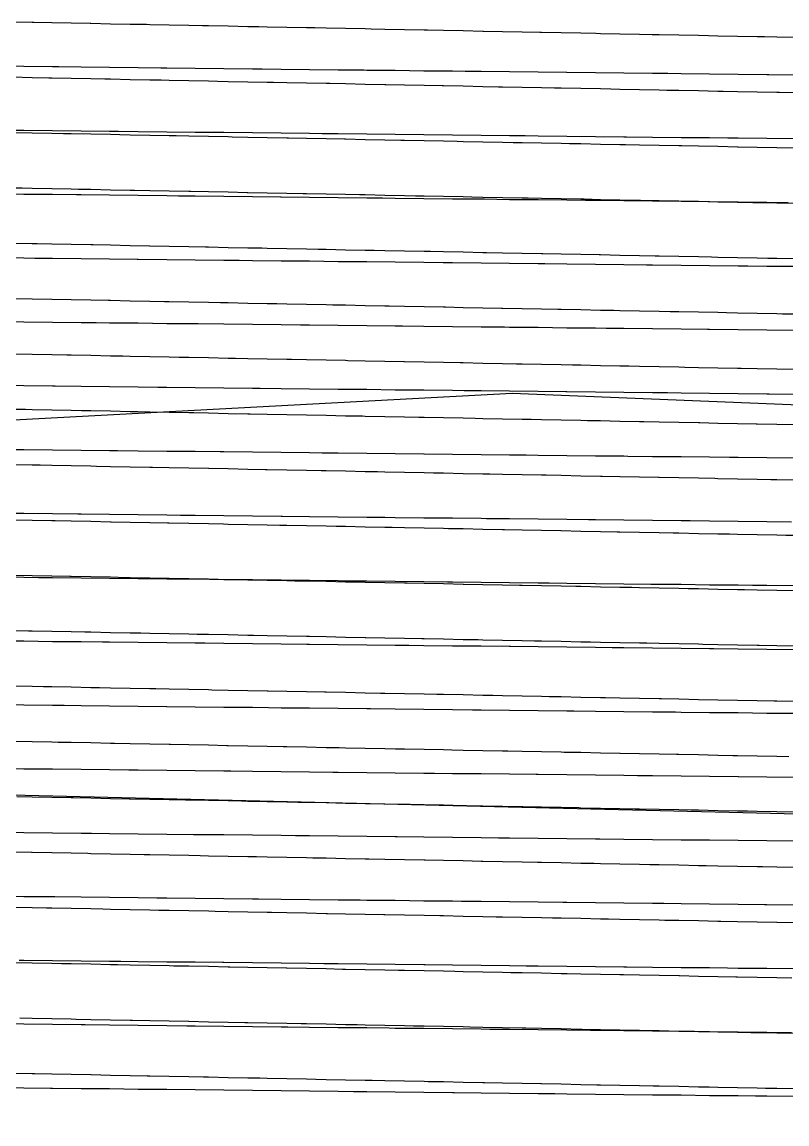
# Model space of a CAD drawing. Header units: metres. Extents: x 0 to 7092, y 40 to 458.
# Drawn here: x 3048.1 to 3132.7, y 40 to 161.9 of the extents above; entities that cross this region are included whole.
import ezdxf

# ---------------------------------------------------------------- set-up
doc = ezdxf.new("R2010")
doc.units = ezdxf.units.M

msp = doc.modelspace()

# ---------------------------------------------------------------- linework, layer by layer
at = {"color": 1}
msp.add_lwpolyline([(3036.81, 117.37), (3102.31, 120.88), (3102.31, 120.88), (3102.31, 120.88), (3102.31, 120.88), (3102.31, 120.88), (3102.31, 120.88), (3102.31, 120.88), (3172.14, 118.02), (3172.14, 118.02), (3172.14, 118.02), (3172.14, 118.02), (3172.14, 118.02), (3232.09, 116.34)], dxfattribs=at)
at = {"layer": 'Contour_Level_10'}
for points in [[(3133.76, 135.73), (3131.59, 135.77), (3130.6, 135.79), (3129.43, 135.81), (3127.26, 135.86), (3125.09, 135.9), (3124.38, 135.91), (3122.92, 135.94), (3120.75, 135.98), (3118.59, 136.03), (3118.16, 136.04), (3116.42, 136.07), (3114.25, 136.11), (3112.08, 136.16), (3111.94, 136.16), (3109.91, 136.2), (3107.75, 136.24), (3105.72, 136.28), (3105.58, 136.29), (3103.41, 136.33), (3101.24, 136.37), (3099.5, 136.41), (3099.07, 136.41), (3096.91, 136.46), (3094.74, 136.5), (3093.29, 136.53), (3092.57, 136.54), (3090.4, 136.59), (3088.23, 136.63), (3087.07, 136.65), (3086.06, 136.67), (3083.9, 136.71), (3081.73, 136.76), (3080.85, 136.77), (3079.56, 136.8), (3077.39, 136.84), (3075.22, 136.89), (3074.63, 136.9), (3073.06, 136.93), (3070.89, 136.97), (3068.72, 137.01), (3068.41, 137.02), (3066.55, 137.06), (3064.38, 137.1), (3062.22, 137.14), (3062.19, 137.14), (3060.05, 137.19), (3057.88, 137.23), (3055.98, 137.27), (3055.71, 137.27), (3053.54, 137.32), (3051.38, 137.36), (3049.76, 137.39), (3049.21, 137.4), (3047.04, 137.44)], [(3133.66, 99.54), (3130.5, 99.57), (3128.91, 99.59), (3127.34, 99.61), (3124.17, 99.64), (3121.01, 99.68), (3117.85, 99.71), (3117.68, 99.71), (3114.69, 99.75), (3111.53, 99.78), (3108.36, 99.82), (3106.43, 99.84), (3105.2, 99.85), (3102.04, 99.89), (3098.88, 99.92), (3095.72, 99.96), (3095.17, 99.96), (3092.56, 99.99), (3089.39, 100.02), (3086.23, 100.06), (3083.89, 100.08), (3083.07, 100.09), (3079.91, 100.13), (3076.75, 100.16), (3073.59, 100.2), (3072.59, 100.21), (3070.42, 100.23), (3067.26, 100.27), (3064.1, 100.3), (3061.27, 100.33), (3060.94, 100.33), (3057.78, 100.37), (3054.62, 100.4), (3051.45, 100.44), (3049.92, 100.45), (3048.29, 100.47), (3045.13, 100.51)]]:
    msp.add_lwpolyline(points, dxfattribs=at)
at = {"layer": 'Contour_Level_11'}
for points in [[(3133.76, 129.6), (3132.24, 129.63), (3131.59, 129.65), (3129.43, 129.69), (3127.26, 129.73), (3126.02, 129.76), (3125.09, 129.78), (3122.92, 129.82), (3120.75, 129.86), (3119.8, 129.88), (3118.59, 129.9), (3116.42, 129.95), (3114.25, 129.99), (3113.58, 130), (3112.08, 130.03), (3109.91, 130.08), (3107.75, 130.12), (3107.36, 130.13), (3105.58, 130.16), (3103.41, 130.2), (3101.24, 130.25), (3101.15, 130.25), (3099.07, 130.29), (3096.91, 130.33), (3094.93, 130.37), (3094.74, 130.38), (3092.57, 130.42), (3090.4, 130.46), (3088.71, 130.5), (3088.23, 130.5), (3086.06, 130.55), (3083.9, 130.59), (3082.49, 130.62), (3081.73, 130.63), (3079.56, 130.68), (3077.39, 130.72), (3076.27, 130.74), (3075.22, 130.76), (3073.06, 130.81), (3070.89, 130.85), (3070.05, 130.86), (3068.72, 130.89), (3066.55, 130.93), (3064.38, 130.98), (3063.84, 130.99), (3062.22, 131.02), (3060.05, 131.06), (3057.88, 131.11), (3057.62, 131.11), (3055.71, 131.15), (3053.54, 131.19), (3051.4, 131.23), (3051.38, 131.23), (3049.21, 131.28), (3047.04, 131.32)], [(3133.66, 92.47), (3130.5, 92.51), (3127.34, 92.54), (3124.62, 92.57), (3124.17, 92.58), (3121.01, 92.61), (3117.85, 92.65), (3114.69, 92.68), (3113.4, 92.7), (3111.53, 92.72), (3108.36, 92.75), (3105.2, 92.79), (3102.15, 92.82), (3102.04, 92.82), (3098.88, 92.86), (3095.72, 92.89), (3092.56, 92.92), (3090.89, 92.94), (3089.39, 92.96), (3086.23, 92.99), (3083.07, 93.03), (3079.91, 93.06), (3079.61, 93.07), (3076.75, 93.1), (3073.59, 93.13), (3070.42, 93.17), (3068.31, 93.19), (3067.26, 93.2), (3064.1, 93.23), (3060.94, 93.27), (3057.78, 93.3), (3056.98, 93.31), (3054.62, 93.34), (3051.45, 93.37), (3048.29, 93.41), (3045.63, 93.44)]]:
    msp.add_lwpolyline(points, dxfattribs=at)
at = {"layer": 'Contour_Level_12'}
for points in [[(3133.76, 123.48), (3131.59, 123.52), (3129.43, 123.57), (3127.66, 123.6), (3127.26, 123.61), (3125.09, 123.65), (3122.92, 123.69), (3121.44, 123.72), (3120.75, 123.74), (3118.59, 123.78), (3116.42, 123.82), (3115.22, 123.85), (3114.25, 123.87), (3112.08, 123.91), (3109.91, 123.95), (3109.01, 123.97), (3107.75, 123.99), (3105.58, 124.04), (3103.41, 124.08), (3102.79, 124.09), (3101.24, 124.12), (3099.07, 124.17), (3096.91, 124.21), (3096.57, 124.22), (3094.74, 124.25), (3092.57, 124.3), (3090.4, 124.34), (3090.35, 124.34), (3088.23, 124.38), (3086.06, 124.42), (3084.13, 124.46), (3083.9, 124.47), (3081.73, 124.51), (3079.56, 124.55), (3077.91, 124.59), (3077.39, 124.6), (3075.22, 124.64), (3073.06, 124.68), (3071.7, 124.71), (3070.89, 124.72), (3068.72, 124.77), (3066.55, 124.81), (3065.48, 124.83), (3064.38, 124.85), (3062.22, 124.9), (3060.05, 124.94), (3059.26, 124.95), (3057.88, 124.98), (3055.71, 125.03), (3053.54, 125.07), (3053.04, 125.08), (3051.38, 125.11), (3049.21, 125.15), (3047.04, 125.2)], [(3133.66, 85.41), (3131.58, 85.43), (3130.5, 85.44), (3127.34, 85.48), (3124.17, 85.51), (3121.01, 85.55), (3120.38, 85.56), (3117.85, 85.58), (3114.69, 85.62), (3111.53, 85.65), (3109.16, 85.68), (3108.36, 85.69), (3105.2, 85.72), (3102.04, 85.76), (3098.88, 85.79), (3097.92, 85.8), (3095.72, 85.83), (3092.56, 85.86), (3089.39, 85.9), (3086.66, 85.92), (3086.23, 85.93), (3083.07, 85.96), (3079.91, 86), (3076.75, 86.03), (3075.38, 86.05), (3073.59, 86.07), (3070.42, 86.1), (3067.26, 86.14), (3064.1, 86.17), (3064.08, 86.17), (3060.94, 86.21), (3057.78, 86.24), (3054.62, 86.27), (3052.75, 86.29), (3051.45, 86.31), (3048.29, 86.34), (3045.13, 86.38)]]:
    msp.add_lwpolyline(points, dxfattribs=at)
at = {"layer": 'Contour_Level_13'}
for points in [[(3133.76, 117.36), (3131.59, 117.4), (3129.43, 117.44), (3129.3, 117.44), (3127.26, 117.48), (3125.09, 117.53), (3123.08, 117.57), (3122.92, 117.57), (3120.75, 117.61), (3118.59, 117.66), (3116.87, 117.69), (3116.42, 117.7), (3114.25, 117.74), (3112.08, 117.79), (3110.65, 117.81), (3109.91, 117.83), (3107.75, 117.87), (3105.58, 117.91), (3104.43, 117.94), (3103.41, 117.96), (3101.24, 118), (3099.07, 118.04), (3098.21, 118.06), (3096.91, 118.09), (3094.74, 118.13), (3092.57, 118.17), (3091.99, 118.18), (3090.4, 118.21), (3088.23, 118.26), (3086.06, 118.3), (3085.77, 118.31), (3083.9, 118.34), (3081.73, 118.39), (3079.56, 118.43), (3079.56, 118.43), (3077.39, 118.47), (3075.22, 118.52), (3073.34, 118.55), (3073.06, 118.56), (3070.89, 118.6), (3068.72, 118.64), (3067.12, 118.68), (3066.55, 118.69), (3064.38, 118.73), (3062.22, 118.77), (3060.9, 118.8), (3060.05, 118.82), (3057.88, 118.86), (3055.71, 118.9), (3054.68, 118.92), (3053.54, 118.94), (3051.38, 118.99), (3049.21, 119.03), (3048.47, 119.05), (3047.04, 119.07)], [(3133.66, 78.35), (3130.5, 78.38), (3127.37, 78.41), (3127.34, 78.41), (3124.17, 78.45), (3121.01, 78.48), (3117.85, 78.52), (3116.17, 78.54), (3114.69, 78.55), (3111.53, 78.59), (3108.36, 78.62), (3105.2, 78.66), (3104.96, 78.66), (3102.04, 78.69), (3098.88, 78.73), (3095.72, 78.76), (3093.73, 78.78), (3092.56, 78.8), (3089.39, 78.83), (3086.23, 78.87), (3083.07, 78.9), (3082.47, 78.91), (3079.91, 78.93), (3076.75, 78.97), (3073.59, 79), (3071.2, 79.03), (3070.42, 79.04), (3067.26, 79.07), (3064.1, 79.11), (3060.94, 79.14), (3059.9, 79.15), (3057.78, 79.18), (3054.62, 79.21), (3051.45, 79.25), (3048.58, 79.28), (3048.29, 79.28), (3045.13, 79.31)]]:
    msp.add_lwpolyline(points, dxfattribs=at)
at = {"layer": 'Contour_Level_14'}
for points in [[(3133.76, 111.23), (3131.59, 111.28), (3130.94, 111.29), (3129.43, 111.32), (3127.26, 111.36), (3125.09, 111.4), (3124.73, 111.41), (3122.92, 111.45), (3120.75, 111.49), (3118.59, 111.53), (3118.51, 111.53), (3116.42, 111.58), (3114.25, 111.62), (3112.29, 111.66), (3112.08, 111.66), (3109.91, 111.7), (3107.75, 111.75), (3106.07, 111.78), (3105.58, 111.79), (3103.41, 111.83), (3101.24, 111.88), (3099.85, 111.9), (3099.07, 111.92), (3096.91, 111.96), (3094.74, 112.01), (3093.63, 112.03), (3092.57, 112.05), (3090.4, 112.09), (3088.23, 112.13), (3087.42, 112.15), (3086.06, 112.18), (3083.9, 112.22), (3081.73, 112.26), (3081.2, 112.27), (3079.56, 112.31), (3077.39, 112.35), (3075.22, 112.39), (3074.98, 112.4), (3073.06, 112.43), (3070.89, 112.48), (3068.76, 112.52), (3068.72, 112.52), (3066.55, 112.56), (3064.38, 112.61), (3062.54, 112.64), (3062.22, 112.65), (3060.05, 112.69), (3057.88, 112.73), (3056.33, 112.77), (3055.71, 112.78), (3053.54, 112.82), (3051.38, 112.86), (3050.11, 112.89), (3049.21, 112.91), (3047.04, 112.95)], [(3133.66, 71.28), (3130.5, 71.32), (3127.34, 71.35), (3124.17, 71.39), (3123.21, 71.4), (3121.01, 71.42), (3117.85, 71.46), (3114.69, 71.49), (3112.02, 71.52), (3111.53, 71.52), (3108.36, 71.56), (3105.2, 71.59), (3102.04, 71.63), (3100.81, 71.64), (3098.88, 71.66), (3095.72, 71.7), (3092.56, 71.73), (3089.59, 71.77), (3089.39, 71.77), (3086.23, 71.8), (3083.07, 71.84), (3079.91, 71.87), (3078.34, 71.89), (3076.75, 71.91), (3073.59, 71.94), (3070.42, 71.98), (3067.26, 72.01), (3067.08, 72.01), (3064.1, 72.04), (3060.94, 72.08), (3057.78, 72.11), (3055.79, 72.14), (3054.62, 72.15), (3051.45, 72.18), (3048.29, 72.22), (3045.13, 72.25)]]:
    msp.add_lwpolyline(points, dxfattribs=at)
at = {"layer": 'Contour_Level_15'}
for points in [[(3133.76, 105.11), (3132.59, 105.13), (3131.59, 105.15), (3129.43, 105.19), (3127.26, 105.24), (3126.37, 105.26), (3125.09, 105.28), (3122.92, 105.32), (3120.75, 105.37), (3120.15, 105.38), (3118.59, 105.41), (3116.42, 105.45), (3114.25, 105.5), (3113.93, 105.5), (3112.08, 105.54), (3109.91, 105.58), (3107.75, 105.62), (3107.71, 105.62), (3105.58, 105.67), (3103.41, 105.71), (3101.49, 105.75), (3101.24, 105.75), (3099.07, 105.8), (3096.91, 105.84), (3095.28, 105.87), (3094.74, 105.88), (3092.57, 105.92), (3090.4, 105.97), (3089.06, 105.99), (3088.23, 106.01), (3086.06, 106.05), (3083.9, 106.1), (3082.84, 106.12), (3081.73, 106.14), (3079.56, 106.18), (3077.39, 106.22), (3076.62, 106.24), (3075.22, 106.27), (3073.06, 106.31), (3070.89, 106.35), (3070.4, 106.36), (3068.72, 106.4), (3066.55, 106.44), (3064.38, 106.48), (3064.19, 106.49), (3062.22, 106.53), (3060.05, 106.57), (3057.97, 106.61), (3057.88, 106.61), (3055.71, 106.65), (3053.54, 106.7), (3051.75, 106.73), (3051.38, 106.74), (3049.21, 106.78), (3047.04, 106.83)], [(3133.66, 64.22), (3130.5, 64.25), (3130.24, 64.26), (3127.34, 64.29), (3124.17, 64.32), (3121.01, 64.36), (3119.09, 64.38), (3117.85, 64.39), (3114.69, 64.43), (3111.53, 64.46), (3108.36, 64.5), (3107.91, 64.5), (3105.2, 64.53), (3102.04, 64.57), (3098.88, 64.6), (3096.72, 64.62), (3095.72, 64.64), (3092.56, 64.67), (3089.39, 64.71), (3086.23, 64.74), (3085.51, 64.75), (3083.07, 64.77), (3079.91, 64.81), (3076.75, 64.84), (3074.27, 64.87), (3073.59, 64.88), (3070.42, 64.91), (3067.26, 64.95), (3064.1, 64.98), (3063.02, 64.99), (3060.94, 65.02), (3057.78, 65.05), (3054.62, 65.09), (3051.74, 65.12), (3051.45, 65.12), (3048.29, 65.15), (3045.13, 65.19)]]:
    msp.add_lwpolyline(points, dxfattribs=at)
at = {"layer": 'Contour_Level_16'}
for points in [[(3133.76, 98.99), (3131.59, 99.03), (3129.43, 99.07), (3128.01, 99.1), (3127.26, 99.11), (3125.09, 99.16), (3122.92, 99.2), (3121.79, 99.22), (3120.75, 99.24), (3118.59, 99.29), (3116.42, 99.33), (3115.57, 99.35), (3114.25, 99.37), (3112.08, 99.41), (3109.91, 99.46), (3109.35, 99.47), (3107.75, 99.5), (3105.58, 99.54), (3103.41, 99.59), (3103.14, 99.59), (3101.24, 99.63), (3099.07, 99.67), (3096.92, 99.71), (3096.91, 99.71), (3094.74, 99.76), (3092.57, 99.8), (3090.7, 99.84), (3090.4, 99.84), (3088.23, 99.89), (3086.06, 99.93), (3084.48, 99.96), (3083.9, 99.97), (3081.73, 100.02), (3079.56, 100.06), (3078.26, 100.08), (3077.39, 100.1), (3075.22, 100.14), (3073.06, 100.19), (3072.05, 100.21), (3070.89, 100.23), (3068.72, 100.27), (3066.55, 100.32), (3065.83, 100.33), (3064.38, 100.36), (3062.22, 100.4), (3060.05, 100.44), (3059.61, 100.45), (3057.88, 100.49), (3055.71, 100.53), (3053.54, 100.57), (3053.39, 100.58), (3051.38, 100.62), (3049.21, 100.66), (3047.17, 100.7)], [(3133.66, 57.15), (3130.5, 57.19), (3127.34, 57.22), (3126.16, 57.24), (3124.17, 57.26), (3121.01, 57.29), (3117.85, 57.33), (3115.02, 57.36), (3114.69, 57.36), (3111.53, 57.4), (3108.36, 57.43), (3105.2, 57.47), (3103.86, 57.48), (3102.04, 57.5), (3098.88, 57.54), (3095.72, 57.57), (3092.68, 57.61), (3092.56, 57.61), (3089.39, 57.64), (3086.23, 57.68), (3083.07, 57.71), (3081.48, 57.73), (3079.91, 57.75), (3076.75, 57.78), (3073.59, 57.82), (3070.42, 57.85), (3070.26, 57.85), (3067.26, 57.89), (3064.1, 57.92), (3060.94, 57.95), (3059.02, 57.98), (3057.78, 57.99), (3054.62, 58.02), (3051.45, 58.06), (3048.29, 58.09), (3047.76, 58.1)]]:
    msp.add_lwpolyline(points, dxfattribs=at)
at = {"layer": 'Contour_Level_17'}
for points in [[(3133.76, 92.86), (3131.59, 92.9), (3129.65, 92.94), (3129.43, 92.95), (3127.26, 92.99), (3125.09, 93.03), (3123.43, 93.07), (3122.92, 93.08), (3120.75, 93.12), (3118.59, 93.16), (3117.22, 93.19), (3116.42, 93.2), (3114.25, 93.25), (3112.08, 93.29), (3111, 93.31), (3109.91, 93.33), (3107.75, 93.38), (3105.58, 93.42), (3104.78, 93.44), (3103.41, 93.46), (3101.24, 93.51), (3099.07, 93.55), (3098.56, 93.56), (3096.91, 93.59), (3094.74, 93.63), (3092.57, 93.68), (3092.34, 93.68), (3090.4, 93.72), (3088.23, 93.76), (3086.12, 93.8), (3086.06, 93.81), (3083.9, 93.85), (3081.73, 93.89), (3079.91, 93.93), (3079.56, 93.93), (3077.39, 93.98), (3075.22, 94.02), (3073.69, 94.05), (3073.06, 94.06), (3070.89, 94.11), (3068.72, 94.15), (3067.47, 94.17), (3066.55, 94.19), (3064.38, 94.24), (3062.22, 94.28), (3061.25, 94.3), (3060.05, 94.32), (3057.88, 94.36), (3055.71, 94.41), (3055.03, 94.42), (3053.54, 94.45), (3051.38, 94.49), (3049.21, 94.54), (3048.81, 94.54), (3047.04, 94.58)], [(3133.23, 50.1), (3130.5, 50.13), (3127.34, 50.16), (3124.17, 50.2), (3122.12, 50.22), (3121.01, 50.23), (3117.85, 50.27), (3114.69, 50.3), (3111.53, 50.34), (3111, 50.34), (3108.36, 50.37), (3105.2, 50.41), (3102.04, 50.44), (3099.86, 50.47), (3098.88, 50.48), (3095.72, 50.51), (3092.56, 50.55), (3089.39, 50.58), (3088.7, 50.59), (3086.23, 50.62), (3083.07, 50.65), (3079.91, 50.69), (3077.52, 50.71), (3076.75, 50.72), (3073.59, 50.75), (3070.42, 50.79), (3067.26, 50.82), (3066.31, 50.83), (3064.1, 50.86), (3060.94, 50.89), (3057.78, 50.93), (3055.09, 50.96), (3054.62, 50.96), (3051.45, 51), (3048.29, 51.03), (3045.13, 51.07)]]:
    msp.add_lwpolyline(points, dxfattribs=at)
at = {"layer": 'Contour_Level_18'}
for points in [[(3133.76, 86.74), (3131.59, 86.78), (3131.29, 86.79), (3129.43, 86.82), (3127.26, 86.87), (3125.09, 86.91), (3125.08, 86.91), (3122.92, 86.95), (3120.75, 87), (3118.86, 87.03), (3118.59, 87.04), (3116.42, 87.08), (3114.25, 87.12), (3112.64, 87.16), (3112.08, 87.17), (3109.91, 87.21), (3107.75, 87.25), (3106.42, 87.28), (3105.58, 87.3), (3103.41, 87.34), (3101.24, 87.38), (3100.2, 87.4), (3099.07, 87.42), (3096.91, 87.47), (3094.74, 87.51), (3093.98, 87.53), (3092.57, 87.55), (3090.4, 87.6), (3088.23, 87.64), (3087.77, 87.65), (3086.06, 87.68), (3083.9, 87.73), (3081.73, 87.77), (3081.55, 87.77), (3079.56, 87.81), (3077.39, 87.85), (3075.33, 87.89), (3075.22, 87.9), (3073.06, 87.94), (3070.89, 87.98), (3069.11, 88.02), (3068.72, 88.03), (3066.55, 88.07), (3064.38, 88.11), (3062.89, 88.14), (3062.22, 88.15), (3060.05, 88.2), (3057.88, 88.24), (3056.67, 88.26), (3055.71, 88.28), (3053.54, 88.33), (3051.38, 88.37), (3050.46, 88.39), (3049.21, 88.41), (3047.04, 88.46)], [(3133.66, 43.03), (3130.5, 43.06), (3129.23, 43.08), (3127.34, 43.1), (3124.17, 43.13), (3121.01, 43.17), (3118.14, 43.2), (3117.85, 43.2), (3114.69, 43.24), (3111.53, 43.27), (3108.36, 43.31), (3107.04, 43.32), (3105.2, 43.34), (3102.04, 43.38), (3098.88, 43.41), (3095.92, 43.45), (3095.72, 43.45), (3092.56, 43.48), (3089.39, 43.52), (3086.23, 43.55), (3084.77, 43.57), (3083.07, 43.59), (3079.91, 43.62), (3076.75, 43.66), (3073.61, 43.69), (3073.59, 43.69), (3070.42, 43.73), (3067.26, 43.76), (3064.1, 43.8), (3062.43, 43.82), (3060.94, 43.83), (3057.78, 43.87), (3054.62, 43.9), (3051.45, 43.94), (3051.23, 43.94), (3048.29, 43.97), (3045.13, 44.01)]]:
    msp.add_lwpolyline(points, dxfattribs=at)
at = {"layer": 'Contour_Level_19'}
msp.add_lwpolyline([(3132.94, 80.63), (3131.59, 80.66), (3129.43, 80.7), (3127.26, 80.74), (3126.72, 80.75), (3125.09, 80.79), (3122.92, 80.83), (3120.75, 80.87), (3120.5, 80.88), (3118.59, 80.91), (3116.42, 80.96), (3114.28, 81), (3114.25, 81), (3112.08, 81.04), (3109.91, 81.09), (3108.06, 81.12), (3107.75, 81.13), (3105.58, 81.17), (3103.41, 81.22), (3101.84, 81.25), (3101.24, 81.26), (3099.07, 81.3), (3096.91, 81.34), (3095.63, 81.37), (3094.74, 81.39), (3092.57, 81.43), (3090.4, 81.47), (3089.41, 81.49), (3088.23, 81.52), (3086.06, 81.56), (3083.9, 81.6), (3083.19, 81.62), (3081.73, 81.64), (3079.56, 81.69), (3077.39, 81.73), (3076.97, 81.74), (3075.22, 81.77), (3073.06, 81.82), (3070.89, 81.86), (3070.75, 81.86), (3068.72, 81.9), (3066.55, 81.95), (3064.53, 81.98), (3064.38, 81.99), (3062.22, 82.03), (3060.05, 82.07), (3058.32, 82.11), (3057.88, 82.12), (3055.71, 82.16), (3053.54, 82.2), (3052.1, 82.23), (3051.38, 82.25), (3049.21, 82.29), (3047.04, 82.33)], dxfattribs=at)
at = {"layer": 'Contour_Level_2'}
msp.add_lwpolyline([(3133.66, 156.07), (3130.71, 156.11), (3130.5, 156.11), (3127.34, 156.14), (3124.17, 156.18), (3121.01, 156.21), (3119.53, 156.23), (3117.85, 156.25), (3114.69, 156.28), (3111.53, 156.32), (3108.36, 156.35), (3108.34, 156.35), (3105.2, 156.39), (3102.04, 156.42), (3098.88, 156.46), (3097.13, 156.47), (3095.72, 156.49), (3092.56, 156.52), (3089.39, 156.56), (3086.23, 156.59), (3085.92, 156.6), (3083.07, 156.63), (3079.91, 156.66), (3076.75, 156.7), (3074.68, 156.72), (3073.59, 156.73), (3070.42, 156.77), (3067.26, 156.8), (3064.1, 156.84), (3063.44, 156.84), (3060.94, 156.87), (3057.78, 156.91), (3054.62, 156.94), (3052.17, 156.97), (3051.45, 156.97), (3048.29, 157.01), (3045.13, 157.04)], dxfattribs=at)
at = {"layer": 'Contour_Level_20'}
msp.add_lwpolyline([(3133.76, 74.49), (3131.59, 74.53), (3129.43, 74.58), (3128.36, 74.6), (3127.26, 74.62), (3125.09, 74.66), (3122.92, 74.71), (3122.14, 74.72), (3120.75, 74.75), (3118.59, 74.79), (3116.42, 74.83), (3115.92, 74.84), (3114.25, 74.88), (3112.08, 74.92), (3109.91, 74.96), (3109.7, 74.97), (3107.75, 75.01), (3105.58, 75.05), (3103.49, 75.09), (3103.41, 75.09), (3101.24, 75.13), (3099.07, 75.18), (3097.27, 75.21), (3096.91, 75.22), (3094.74, 75.26), (3092.57, 75.31), (3091.05, 75.34), (3090.4, 75.35), (3088.23, 75.39), (3086.06, 75.44), (3084.83, 75.46), (3083.9, 75.48), (3081.73, 75.52), (3079.56, 75.56), (3078.61, 75.58), (3077.39, 75.61), (3075.22, 75.65), (3073.06, 75.69), (3072.39, 75.71), (3070.89, 75.74), (3068.72, 75.78), (3066.55, 75.82), (3066.18, 75.83), (3064.38, 75.86), (3062.22, 75.91), (3060.05, 75.95), (3059.96, 75.95), (3057.88, 75.99), (3055.71, 76.04), (3053.74, 76.08), (3053.54, 76.08), (3051.38, 76.12), (3049.21, 76.16), (3047.52, 76.2)], dxfattribs=at)
at = {"layer": 'Contour_Level_21'}
for points in [[(2418.3, 91.48), (4565.81, 40)], [(3133.76, 68.37), (3131.59, 68.41), (3130, 68.44), (3129.43, 68.45), (3127.26, 68.5), (3125.09, 68.54), (3123.78, 68.56), (3122.92, 68.58), (3120.75, 68.62), (3118.59, 68.67), (3117.56, 68.69), (3116.42, 68.71), (3114.25, 68.75), (3112.08, 68.8), (3111.35, 68.81), (3109.91, 68.84), (3107.75, 68.88), (3105.58, 68.93), (3105.13, 68.93), (3103.41, 68.97), (3101.24, 69.01), (3099.07, 69.05), (3098.91, 69.06), (3096.91, 69.1), (3094.74, 69.14), (3092.69, 69.18), (3092.57, 69.18), (3090.4, 69.23), (3088.23, 69.27), (3086.47, 69.3), (3086.06, 69.31), (3083.9, 69.35), (3081.73, 69.4), (3080.25, 69.43), (3079.56, 69.44), (3077.39, 69.48), (3075.22, 69.53), (3074.04, 69.55), (3073.06, 69.57), (3070.89, 69.61), (3068.72, 69.65), (3067.82, 69.67), (3066.55, 69.7), (3064.38, 69.74), (3062.22, 69.78), (3061.6, 69.8), (3060.05, 69.83), (3057.88, 69.87), (3055.71, 69.91), (3055.38, 69.92), (3053.54, 69.96), (3051.38, 70), (3049.21, 70.04), (3049.16, 70.04), (3047.04, 70.08)]]:
    msp.add_lwpolyline(points, dxfattribs=at)
at = {"layer": 'Contour_Level_22'}
msp.add_lwpolyline([(3133.76, 62.24), (3131.64, 62.29), (3131.59, 62.29), (3129.43, 62.33), (3127.26, 62.37), (3125.42, 62.41), (3125.09, 62.42), (3122.92, 62.46), (3120.75, 62.5), (3119.21, 62.53), (3118.59, 62.54), (3116.42, 62.59), (3114.25, 62.63), (3112.99, 62.65), (3112.08, 62.67), (3109.91, 62.72), (3107.75, 62.76), (3106.77, 62.78), (3105.58, 62.8), (3103.41, 62.84), (3101.24, 62.89), (3100.55, 62.9), (3099.07, 62.93), (3096.91, 62.97), (3094.74, 63.02), (3094.33, 63.02), (3092.57, 63.06), (3090.4, 63.1), (3088.23, 63.14), (3088.11, 63.15), (3086.06, 63.19), (3083.9, 63.23), (3081.9, 63.27), (3081.73, 63.27), (3079.56, 63.32), (3077.39, 63.36), (3075.68, 63.39), (3075.22, 63.4), (3073.06, 63.45), (3070.89, 63.49), (3069.46, 63.52), (3068.72, 63.53), (3066.55, 63.57), (3064.38, 63.62), (3063.24, 63.64), (3062.22, 63.66), (3060.05, 63.7), (3057.88, 63.75), (3057.02, 63.76), (3055.71, 63.79), (3053.54, 63.83), (3051.38, 63.87), (3050.81, 63.89), (3049.21, 63.92), (3047.04, 63.96)], dxfattribs=at)
at = {"layer": 'Contour_Level_23'}
msp.add_lwpolyline([(3133.28, 56.13), (3131.59, 56.16), (3129.43, 56.21), (3127.26, 56.25), (3127.07, 56.25), (3125.09, 56.29), (3122.92, 56.33), (3120.85, 56.38), (3120.75, 56.38), (3118.59, 56.42), (3116.42, 56.46), (3114.63, 56.5), (3114.25, 56.51), (3112.08, 56.55), (3109.91, 56.59), (3108.41, 56.62), (3107.75, 56.63), (3105.58, 56.68), (3103.41, 56.72), (3102.19, 56.74), (3101.24, 56.76), (3099.07, 56.81), (3096.91, 56.85), (3095.97, 56.87), (3094.74, 56.89), (3092.57, 56.94), (3090.4, 56.98), (3089.76, 56.99), (3088.23, 57.02), (3086.06, 57.06), (3083.9, 57.11), (3083.54, 57.11), (3081.73, 57.15), (3079.56, 57.19), (3077.39, 57.24), (3077.32, 57.24), (3075.22, 57.28), (3073.06, 57.32), (3071.1, 57.36), (3070.89, 57.36), (3068.72, 57.41), (3066.55, 57.45), (3064.88, 57.48), (3064.38, 57.49), (3062.22, 57.54), (3060.05, 57.58), (3058.67, 57.61), (3057.88, 57.62), (3055.71, 57.67), (3053.54, 57.71), (3052.45, 57.73), (3051.38, 57.75), (3049.21, 57.79), (3047.04, 57.84)], dxfattribs=at)
at = {"layer": 'Contour_Level_24'}
msp.add_lwpolyline([(3133.76, 50), (3131.59, 50.04), (3129.43, 50.08), (3128.71, 50.1), (3127.26, 50.12), (3125.09, 50.17), (3122.92, 50.21), (3122.49, 50.22), (3120.75, 50.25), (3118.59, 50.3), (3116.42, 50.34), (3116.27, 50.34), (3114.25, 50.38), (3112.08, 50.43), (3110.05, 50.47), (3109.91, 50.47), (3107.75, 50.51), (3105.58, 50.55), (3103.84, 50.59), (3103.41, 50.6), (3101.24, 50.64), (3099.07, 50.68), (3097.62, 50.71), (3096.91, 50.73), (3094.74, 50.77), (3092.57, 50.81), (3091.4, 50.83), (3090.4, 50.85), (3088.23, 50.9), (3086.06, 50.94), (3085.18, 50.96), (3083.9, 50.98), (3081.73, 51.03), (3079.56, 51.07), (3078.96, 51.08), (3077.39, 51.11), (3075.22, 51.16), (3073.06, 51.2), (3072.74, 51.2), (3070.89, 51.24), (3068.72, 51.28), (3066.55, 51.33), (3066.53, 51.33), (3064.38, 51.37), (3062.22, 51.41), (3060.31, 51.45), (3060.05, 51.46), (3057.88, 51.5), (3055.71, 51.54), (3054.09, 51.57), (3053.54, 51.58), (3051.38, 51.63), (3049.21, 51.67), (3047.87, 51.7)], dxfattribs=at)
at = {"layer": 'Contour_Level_25'}
msp.add_lwpolyline([(3133.76, 43.87), (3131.59, 43.92), (3130.35, 43.94), (3129.43, 43.96), (3127.26, 44), (3125.09, 44.04), (3124.13, 44.06), (3122.92, 44.09), (3120.75, 44.13), (3118.59, 44.17), (3117.91, 44.19), (3116.42, 44.22), (3114.25, 44.26), (3112.08, 44.3), (3111.7, 44.31), (3109.91, 44.34), (3107.75, 44.39), (3105.58, 44.43), (3105.48, 44.43), (3103.41, 44.47), (3101.24, 44.52), (3099.26, 44.56), (3099.07, 44.56), (3096.91, 44.6), (3094.74, 44.65), (3093.04, 44.68), (3092.57, 44.69), (3090.4, 44.73), (3088.23, 44.77), (3086.82, 44.8), (3086.06, 44.82), (3083.9, 44.86), (3081.73, 44.9), (3080.6, 44.92), (3079.56, 44.95), (3077.39, 44.99), (3075.22, 45.03), (3074.39, 45.05), (3073.06, 45.07), (3070.89, 45.12), (3068.72, 45.16), (3068.17, 45.17), (3066.55, 45.2), (3064.38, 45.25), (3062.22, 45.29), (3061.95, 45.29), (3060.05, 45.33), (3057.88, 45.37), (3055.73, 45.42), (3055.71, 45.42), (3053.54, 45.46), (3051.38, 45.5), (3049.51, 45.54), (3049.21, 45.55), (3047.04, 45.59)], dxfattribs=at)
at = {"layer": 'Contour_Level_3'}
msp.add_lwpolyline([(3133.66, 149), (3130.5, 149.04), (3127.34, 149.07), (3126.18, 149.09), (3124.17, 149.11), (3121.01, 149.14), (3117.85, 149.18), (3114.98, 149.21), (3114.69, 149.21), (3111.53, 149.25), (3108.36, 149.28), (3105.2, 149.32), (3103.76, 149.33), (3102.04, 149.35), (3098.88, 149.39), (3095.72, 149.42), (3092.56, 149.46), (3092.54, 149.46), (3089.39, 149.49), (3086.23, 149.53), (3083.07, 149.56), (3081.29, 149.58), (3079.91, 149.59), (3076.75, 149.63), (3073.59, 149.66), (3070.42, 149.7), (3070.04, 149.7), (3067.26, 149.73), (3064.1, 149.77), (3060.94, 149.8), (3058.76, 149.83), (3057.78, 149.84), (3054.62, 149.87), (3051.45, 149.91), (3048.29, 149.94), (3047.46, 149.95)], dxfattribs=at)
at = {"layer": 'Contour_Level_4'}
msp.add_lwpolyline([(3132.87, 141.95), (3130.5, 141.97), (3127.34, 142.01), (3124.17, 142.04), (3121.66, 142.07), (3121.01, 142.08), (3117.85, 142.11), (3114.69, 142.15), (3111.53, 142.18), (3110.44, 142.19), (3108.36, 142.21), (3105.2, 142.25), (3102.04, 142.28), (3099.21, 142.32), (3098.88, 142.32), (3095.72, 142.35), (3092.56, 142.39), (3089.39, 142.42), (3087.96, 142.44), (3086.23, 142.46), (3083.07, 142.49), (3079.91, 142.53), (3076.75, 142.56), (3076.7, 142.56), (3073.59, 142.6), (3070.42, 142.63), (3067.26, 142.66), (3065.42, 142.68), (3064.1, 142.7), (3060.94, 142.73), (3057.78, 142.77), (3054.62, 142.8), (3054.11, 142.81), (3051.45, 142.84), (3048.29, 142.87), (3045.13, 142.91)], dxfattribs=at)
at = {"layer": 'Contour_Level_5'}
msp.add_lwpolyline([(3133.66, 134.87), (3130.5, 134.9), (3128.4, 134.93), (3127.34, 134.94), (3124.17, 134.97), (3121.01, 135.01), (3117.85, 135.04), (3117.17, 135.05), (3114.69, 135.08), (3111.53, 135.11), (3108.36, 135.15), (3105.94, 135.17), (3105.2, 135.18), (3102.04, 135.22), (3098.88, 135.25), (3095.72, 135.29), (3094.69, 135.3), (3092.56, 135.32), (3089.39, 135.36), (3086.23, 135.39), (3083.42, 135.42), (3083.07, 135.42), (3079.91, 135.46), (3076.75, 135.49), (3073.59, 135.53), (3072.13, 135.54), (3070.42, 135.56), (3067.26, 135.6), (3064.1, 135.63), (3060.94, 135.67), (3060.83, 135.67), (3057.78, 135.7), (3054.62, 135.73), (3051.45, 135.77), (3049.5, 135.79), (3048.29, 135.8), (3045.13, 135.84)], dxfattribs=at)
at = {"layer": 'Contour_Level_6'}
for points in [[(3133.76, 160.22), (3131.59, 160.26), (3130.25, 160.29), (3129.43, 160.31), (3127.26, 160.35), (3125.09, 160.39), (3124.03, 160.41), (3122.92, 160.44), (3120.75, 160.48), (3118.59, 160.52), (3117.81, 160.54), (3116.42, 160.57), (3114.25, 160.61), (3112.08, 160.65), (3111.59, 160.66), (3109.91, 160.69), (3107.75, 160.74), (3105.58, 160.78), (3105.37, 160.78), (3103.41, 160.82), (3101.24, 160.87), (3099.15, 160.91), (3099.07, 160.91), (3096.91, 160.95), (3094.74, 160.99), (3092.94, 161.03), (3092.57, 161.04), (3090.4, 161.08), (3088.23, 161.12), (3086.72, 161.15), (3086.06, 161.17), (3083.9, 161.21), (3081.73, 161.25), (3080.5, 161.28), (3079.56, 161.29), (3077.39, 161.34), (3075.22, 161.38), (3074.28, 161.4), (3073.06, 161.42), (3070.89, 161.47), (3068.72, 161.51), (3068.06, 161.52), (3066.55, 161.55), (3064.38, 161.6), (3062.22, 161.64), (3061.85, 161.65), (3060.05, 161.68), (3057.88, 161.72), (3055.71, 161.77), (3055.63, 161.77), (3053.54, 161.81), (3051.38, 161.85), (3049.41, 161.89), (3049.21, 161.9), (3047.04, 161.94)], [(3133.66, 127.8), (3130.5, 127.84), (3127.34, 127.87), (3124.17, 127.91), (3123.94, 127.91), (3121.01, 127.94), (3117.85, 127.98), (3114.69, 128.01), (3112.71, 128.03), (3111.53, 128.05), (3108.36, 128.08), (3105.2, 128.12), (3102.04, 128.15), (3101.46, 128.16), (3098.88, 128.18), (3095.72, 128.22), (3092.56, 128.25), (3090.19, 128.28), (3089.39, 128.29), (3086.23, 128.32), (3083.07, 128.36), (3079.91, 128.39), (3078.91, 128.4), (3076.75, 128.43), (3073.59, 128.46), (3070.42, 128.49), (3067.6, 128.53), (3067.26, 128.53), (3064.1, 128.56), (3060.94, 128.6), (3057.78, 128.63), (3056.28, 128.65), (3054.62, 128.67), (3051.45, 128.7), (3048.29, 128.74), (3045.13, 128.77)]]:
    msp.add_lwpolyline(points, dxfattribs=at)
at = {"layer": 'Contour_Level_7'}
for points in [[(3133.76, 154.1), (3131.89, 154.14), (3131.59, 154.14), (3129.43, 154.18), (3127.26, 154.23), (3125.67, 154.26), (3125.09, 154.27), (3122.92, 154.31), (3120.75, 154.36), (3119.45, 154.38), (3118.59, 154.4), (3116.42, 154.44), (3114.25, 154.48), (3113.23, 154.5), (3112.08, 154.53), (3109.91, 154.57), (3107.75, 154.61), (3107.01, 154.63), (3105.58, 154.66), (3103.41, 154.7), (3101.24, 154.74), (3100.8, 154.75), (3099.07, 154.78), (3096.91, 154.83), (3094.74, 154.87), (3094.58, 154.87), (3092.57, 154.91), (3090.4, 154.96), (3088.36, 155), (3088.23, 155), (3086.06, 155.04), (3083.9, 155.09), (3082.14, 155.12), (3081.73, 155.13), (3079.56, 155.17), (3077.39, 155.21), (3075.92, 155.24), (3075.22, 155.26), (3073.06, 155.3), (3070.89, 155.34), (3069.71, 155.37), (3068.72, 155.39), (3066.55, 155.43), (3064.38, 155.47), (3063.49, 155.49), (3062.22, 155.51), (3060.05, 155.56), (3057.88, 155.6), (3057.27, 155.61), (3055.71, 155.64), (3053.54, 155.69), (3051.38, 155.73), (3051.05, 155.74), (3049.21, 155.77), (3047.04, 155.82)], [(3133.66, 120.74), (3130.75, 120.77), (3130.5, 120.77), (3127.34, 120.81), (3124.17, 120.84), (3121.01, 120.88), (3119.52, 120.89), (3117.85, 120.91), (3114.69, 120.94), (3111.53, 120.98), (3108.36, 121.01), (3108.27, 121.02), (3105.2, 121.05), (3102.04, 121.08), (3098.88, 121.12), (3097.01, 121.14), (3095.72, 121.15), (3092.56, 121.19), (3089.39, 121.22), (3086.23, 121.26), (3085.73, 121.26), (3083.07, 121.29), (3079.91, 121.32), (3076.75, 121.36), (3074.43, 121.38), (3073.59, 121.39), (3070.42, 121.43), (3067.26, 121.46), (3064.1, 121.5), (3063.11, 121.51), (3060.94, 121.53), (3057.78, 121.57), (3054.62, 121.6), (3051.77, 121.63), (3051.45, 121.63), (3048.29, 121.67), (3045.13, 121.7)]]:
    msp.add_lwpolyline(points, dxfattribs=at)
at = {"layer": 'Contour_Level_8'}
for points in [[(3133.53, 147.98), (3131.59, 148.02), (3129.43, 148.06), (3127.31, 148.1), (3127.26, 148.1), (3125.09, 148.15), (3122.92, 148.19), (3121.09, 148.23), (3120.75, 148.23), (3118.59, 148.27), (3116.42, 148.32), (3114.87, 148.35), (3114.25, 148.36), (3112.08, 148.4), (3109.91, 148.45), (3108.66, 148.47), (3107.75, 148.49), (3105.58, 148.53), (3103.41, 148.58), (3102.44, 148.59), (3101.24, 148.62), (3099.07, 148.66), (3096.91, 148.7), (3096.22, 148.72), (3094.74, 148.75), (3092.57, 148.79), (3090.4, 148.83), (3090, 148.84), (3088.23, 148.88), (3086.06, 148.92), (3083.9, 148.96), (3083.78, 148.96), (3081.73, 149), (3079.56, 149.05), (3077.57, 149.09), (3077.39, 149.09), (3075.22, 149.13), (3073.06, 149.18), (3071.35, 149.21), (3070.89, 149.22), (3068.72, 149.26), (3066.55, 149.31), (3065.13, 149.33), (3064.38, 149.35), (3062.22, 149.39), (3060.05, 149.43), (3058.91, 149.46), (3057.88, 149.48), (3055.71, 149.52), (3053.54, 149.56), (3052.69, 149.58), (3051.38, 149.61), (3049.21, 149.65), (3047.04, 149.69)], [(3133.66, 113.67), (3130.5, 113.71), (3127.34, 113.74), (3126.36, 113.75), (3124.17, 113.77), (3121.01, 113.81), (3117.85, 113.84), (3115.12, 113.87), (3114.69, 113.88), (3111.53, 113.91), (3108.36, 113.95), (3105.2, 113.98), (3103.87, 114), (3102.04, 114.02), (3098.88, 114.05), (3095.72, 114.09), (3092.6, 114.12), (3092.56, 114.12), (3089.39, 114.16), (3086.23, 114.19), (3083.07, 114.22), (3081.31, 114.24), (3079.91, 114.26), (3076.75, 114.29), (3073.59, 114.33), (3070.42, 114.36), (3070, 114.37), (3067.26, 114.4), (3064.1, 114.43), (3060.94, 114.46), (3058.67, 114.49), (3057.78, 114.5), (3054.62, 114.53), (3051.45, 114.57), (3048.29, 114.6), (3047.32, 114.61)]]:
    msp.add_lwpolyline(points, dxfattribs=at)
at = {"layer": 'Contour_Level_9'}
for points in [[(3133.76, 141.85), (3131.59, 141.89), (3129.43, 141.94), (3128.95, 141.95), (3127.26, 141.98), (3125.09, 142.02), (3122.92, 142.07), (3122.73, 142.07), (3120.75, 142.11), (3118.59, 142.15), (3116.52, 142.19), (3116.42, 142.19), (3114.25, 142.24), (3112.08, 142.28), (3110.3, 142.32), (3109.91, 142.32), (3107.75, 142.37), (3105.58, 142.41), (3104.08, 142.44), (3103.41, 142.45), (3101.24, 142.49), (3099.07, 142.54), (3097.86, 142.56), (3096.91, 142.58), (3094.74, 142.62), (3092.57, 142.67), (3091.64, 142.68), (3090.4, 142.71), (3088.23, 142.75), (3086.06, 142.8), (3085.43, 142.81), (3083.9, 142.84), (3081.73, 142.88), (3079.56, 142.92), (3079.21, 142.93), (3077.39, 142.97), (3075.22, 143.01), (3073.06, 143.05), (3072.99, 143.05), (3070.89, 143.1), (3068.72, 143.14), (3066.77, 143.18), (3066.55, 143.18), (3064.38, 143.22), (3062.22, 143.27), (3060.55, 143.3), (3060.05, 143.31), (3057.88, 143.35), (3055.71, 143.4), (3054.33, 143.42), (3053.54, 143.44), (3051.38, 143.48), (3049.21, 143.52), (3048.12, 143.55), (3047.04, 143.57)], [(3133.23, 106.61), (3130.5, 106.64), (3127.34, 106.67), (3124.17, 106.71), (3122, 106.73), (3121.01, 106.74), (3117.85, 106.78), (3114.69, 106.81), (3111.53, 106.85), (3110.76, 106.86), (3108.36, 106.88), (3105.2, 106.92), (3102.04, 106.95), (3099.5, 106.98), (3098.88, 106.99), (3095.72, 107.02), (3092.56, 107.05), (3089.39, 107.09), (3088.22, 107.1), (3086.23, 107.12), (3083.07, 107.16), (3079.91, 107.19), (3076.93, 107.23), (3076.75, 107.23), (3073.59, 107.26), (3070.42, 107.3), (3067.26, 107.33), (3065.61, 107.35), (3064.1, 107.36), (3060.94, 107.4), (3057.78, 107.43), (3054.62, 107.47), (3054.27, 107.47), (3051.45, 107.5), (3048.29, 107.54), (3045.13, 107.57)]]:
    msp.add_lwpolyline(points, dxfattribs=at)

doc.saveas('drawing.dxf')
